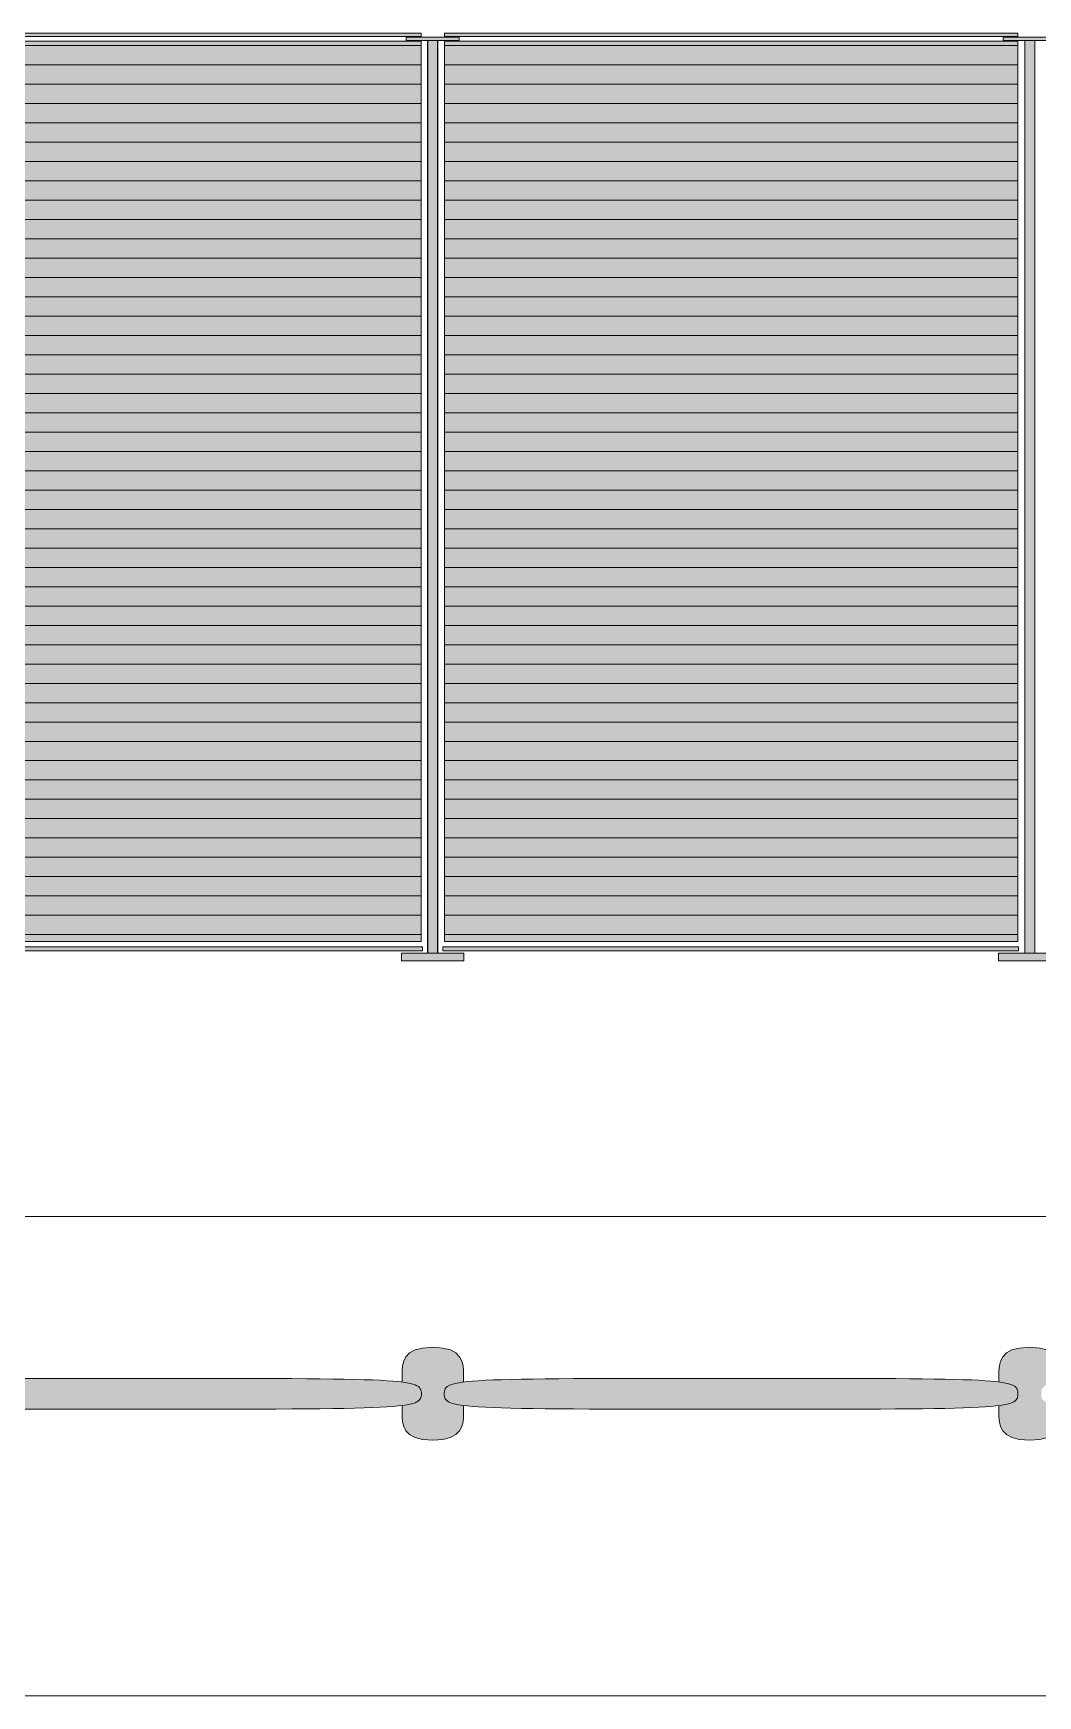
# Model space of a CAD drawing. Header units: millimetres. Extents: x -23380 to 52531, y -5628 to 1041.
# Drawn here: x 42844 to 44144, y -1709 to 441 of the extents above; entities that cross this region are included whole.
import ezdxf

# ---------------------------------------------------------------- set-up
doc = ezdxf.new("R2010")
doc.units = ezdxf.units.MM
for name, color, linetype, lineweight in [('dimensions', 7, 'Continuous', 5), ('drawing', 7, 'Continuous', 5), ('hatch', 9, 'Continuous', 5), ('ropes', 7, 'Continuous', 0)]:
    doc.layers.add(name, color=color, linetype=linetype, lineweight=lineweight)
pattern_1 = [(0, (-7715.524, 0), (0, 25), [])]

msp = doc.modelspace()

# ---------------------------------------------------------------- hatches: boundary and pattern name
at = {"layer": 'hatch'}
for points in [[(43346.4, 436.6), (42604.2, 436.6), (42604.2, 440.9), (43346.4, 440.9)], [(43346.4, -734.1), (42604.2, -734.1), (42604.2, 430.7), (43346.4, 430.7)], [(43395.8, 431.6), (43327.1, 431.6), (43327.1, 435.7), (43395.8, 435.7)], [(43354.9, 431.6), (43355.3, 431.6), (43355.3, -749.1), (43354.9, -749.1)], [(43367.7, -749.1), (43355.3, -749.1), (43355.3, 431.6), (43367.7, 431.6)], [(43367.7, 431.6), (43368.1, 431.6), (43368.1, -749.1), (43367.7, -749.1)], [(43376.6, 436.6), (43376.6, 440.9), (44118.7, 440.9), (44118.7, 436.6)], [(43376.6, -734.1), (43376.6, 430.7), (44118.7, 430.7), (44118.7, -734.1)], [(44168.4, 431.6), (44099.6, 431.6), (44099.6, 435.7), (44168.4, 435.7)], [(44140.6, -749.1), (44127.8, -749.1), (44127.8, 431.6), (44140.6, 431.6)], [(43348.3, -745.8), (42603.5, -745.8), (42603.5, -740.7), (43348.3, -740.7)], [(43321.2, -759.1), (43321, -759.1), (43321, -749.1), (43321.2, -749.1)], [(43401.7, -759.1), (43321.2, -759.1), (43321.2, -749.1), (43401.7, -749.1)], [(43374.7, -745.8), (43374.7, -740.7), (44119.5, -740.7), (44119.5, -745.8)], [(43401.7, -759.1), (43401.7, -749.1), (43401.9, -749.1), (43401.9, -759.1)], [(44174.2, -759.1), (44093.5, -759.1), (44093.5, -749.1), (44174.2, -749.1)], [(43401.3, -1303.7), (43397.3, -1304.3), (43393.7, -1304.9), (43392, -1305.2), (43390.5, -1305.5), (43389.1, -1305.9), (43387.8, -1306.2), (43386.5, -1306.6), (43385.4, -1307), (43384.8, -1307.2), (43384.3, -1307.4), (43383.8, -1307.6), (43383.3, -1307.8), (43382.9, -1308), (43382.4, -1308.2), (43382, -1308.4), (43381.6, -1308.6), (43381.2, -1308.8), (43380.9, -1309.1), (43380.5, -1309.3), (43380.2, -1309.5), (43379.9, -1309.8), (43379.6, -1310), (43379.5, -1310.1), (43379.3, -1310.2), (43379.2, -1310.4), (43379.1, -1310.5), (43378.9, -1310.6), (43378.8, -1310.7), (43378.7, -1310.9), (43378.6, -1311), (43378.5, -1311.1), (43378.4, -1311.2), (43378.3, -1311.4), (43378.2, -1311.5), (43378.1, -1311.6), (43378, -1311.8), (43377.9, -1311.9), (43377.8, -1312), (43377.7, -1312.2), (43377.6, -1312.3), (43377.5, -1312.4), (43377.5, -1312.6), (43377.4, -1312.7), (43377.3, -1312.8), (43377.3, -1313), (43377.2, -1313.1), (43377.1, -1313.3), (43377.1, -1313.4), (43377, -1313.6), (43377, -1313.7), (43376.9, -1314), (43376.8, -1314.3), (43376.7, -1314.6), (43376.6, -1314.9), (43376.6, -1315.2), (43376.5, -1315.5), (43376.4, -1315.8), (43376.4, -1316.2), (43376.4, -1316.5), (43376.3, -1316.8), (43376.3, -1317.5), (43376.3, -1318.2), (43376.3, -1318.9), (43376.3, -1319.6), (43376.3, -1320.2), (43376.3, -1320.9), (43376.4, -1321.2), (43376.4, -1321.6), (43376.4, -1321.9), (43376.5, -1322.2), (43376.6, -1322.5), (43376.6, -1322.8), (43376.7, -1323.1), (43376.8, -1323.4), (43376.9, -1323.7), (43377, -1324), (43377, -1324.2), (43377.1, -1324.3), (43377.1, -1324.4), (43377.2, -1324.6), (43377.3, -1324.7), (43377.3, -1324.9), (43377.4, -1325), (43377.5, -1325.1), (43377.5, -1325.3), (43377.6, -1325.4), (43377.7, -1325.5), (43377.8, -1325.7), (43377.9, -1325.8), (43378, -1325.9), (43378.1, -1326.1), (43378.2, -1326.2), (43378.3, -1326.3), (43378.4, -1326.5), (43378.5, -1326.6), (43378.6, -1326.7), (43378.7, -1326.9), (43378.8, -1327), (43378.9, -1327.1), (43379.1, -1327.2), (43379.2, -1327.3), (43379.3, -1327.5), (43379.5, -1327.6), (43379.6, -1327.7), (43379.9, -1327.9), (43380.2, -1328.2), (43380.5, -1328.4), (43380.9, -1328.6), (43381.2, -1328.9), (43381.6, -1329.1), (43382, -1329.3), (43382.4, -1329.5), (43382.9, -1329.7), (43383.3, -1329.9), (43383.8, -1330.1), (43384.3, -1330.3), (43384.8, -1330.5), (43385.4, -1330.7), (43386.5, -1331.1), (43387.8, -1331.5), (43389.1, -1331.8), (43390.5, -1332.2), (43392, -1332.5), (43393.7, -1332.8), (43397.3, -1333.5), (43401.3, -1334), (43401.3, -1342.5), (43401.3, -1345.7), (43401.2, -1348.9), (43401.2, -1350.5), (43401.1, -1352), (43400.9, -1353.6), (43400.8, -1354.4), (43400.7, -1355.2), (43400.6, -1356), (43400.4, -1356.8), (43400.3, -1357.5), (43400.1, -1358.3), (43399.9, -1359.1), (43399.7, -1359.8), (43399.5, -1360.6), (43399.2, -1361.3), (43399, -1362), (43398.7, -1362.8), (43398.3, -1363.5), (43398, -1364.2), (43397.8, -1364.5), (43397.6, -1364.9), (43397.4, -1365.2), (43397.2, -1365.6), (43397, -1365.9), (43396.8, -1366.2), (43396.6, -1366.6), (43396.4, -1366.9), (43396.1, -1367.2), (43395.9, -1367.5), (43395.6, -1367.9), (43395.4, -1368.2), (43395.1, -1368.5), (43394.8, -1368.8), (43394.5, -1369.1), (43394.2, -1369.4), (43393.9, -1369.7), (43393.6, -1370), (43393.3, -1370.3), (43393, -1370.6), (43392.7, -1370.9), (43392.3, -1371.2), (43392, -1371.4), (43391.6, -1371.7), (43391.2, -1372), (43390.9, -1372.2), (43390.5, -1372.5), (43390.1, -1372.8), (43389.7, -1373), (43389.3, -1373.3), (43388.8, -1373.5), (43388.4, -1373.7), (43387.5, -1374.2), (43386.6, -1374.6), (43385.6, -1375.1), (43384.5, -1375.5), (43383.5, -1375.9), (43382.4, -1376.2), (43381.2, -1376.6), (43380, -1376.9), (43378.7, -1377.2), (43377.4, -1377.5), (43376.1, -1377.7), (43374.7, -1377.9), (43373.2, -1378.1), (43371.7, -1378.3), (43370.2, -1378.5), (43368.5, -1378.6), (43366.9, -1378.7), (43365.2, -1378.7), (43361.5, -1378.8), (43357.9, -1378.7), (43356.2, -1378.7), (43354.5, -1378.6), (43352.9, -1378.5), (43351.4, -1378.3), (43349.9, -1378.1), (43348.4, -1377.9), (43347, -1377.7), (43345.7, -1377.5), (43344.4, -1377.2), (43343.1, -1376.9), (43341.9, -1376.6), (43340.7, -1376.2), (43339.6, -1375.9), (43338.6, -1375.5), (43337.5, -1375.1), (43336.5, -1374.6), (43335.6, -1374.2), (43334.7, -1373.7), (43334.3, -1373.5), (43333.8, -1373.3), (43333.4, -1373), (43333, -1372.8), (43332.6, -1372.5), (43332.2, -1372.2), (43331.8, -1372), (43331.5, -1371.7), (43331.1, -1371.4), (43330.8, -1371.2), (43330.4, -1370.9), (43330.1, -1370.6), (43329.8, -1370.3), (43329.5, -1370), (43329.1, -1369.7), (43328.8, -1369.4), (43328.6, -1369.1), (43328.3, -1368.8), (43328, -1368.5), (43327.7, -1368.2), (43327.5, -1367.9), (43327.2, -1367.5), (43327, -1367.2), (43326.7, -1366.9), (43326.5, -1366.6), (43326.3, -1366.2), (43326.1, -1365.9), (43325.9, -1365.6), (43325.7, -1365.2), (43325.5, -1364.9), (43325.3, -1364.5), (43325.1, -1364.2), (43324.8, -1363.5), (43324.4, -1362.8), (43324.1, -1362), (43323.9, -1361.3), (43323.6, -1360.6), (43323.4, -1359.8), (43323.2, -1359.1), (43323, -1358.3), (43322.8, -1357.5), (43322.7, -1356.8), (43322.5, -1356), (43322.4, -1355.2), (43322.3, -1354.4), (43322.2, -1353.6), (43322, -1352), (43321.9, -1350.5), (43321.8, -1348.9), (43321.8, -1345.7), (43321.8, -1334), (43325.8, -1333.5), (43329.4, -1332.8), (43331, -1332.5), (43332.6, -1332.2), (43334, -1331.8), (43335.3, -1331.5), (43336.6, -1331.1), (43337.7, -1330.7), (43338.3, -1330.5), (43338.8, -1330.3), (43339.3, -1330.1), (43339.8, -1329.9), (43340.2, -1329.7), (43340.6, -1329.5), (43341.1, -1329.3), (43341.5, -1329.1), (43341.8, -1328.9), (43342.2, -1328.6), (43342.6, -1328.4), (43342.9, -1328.2), (43343.2, -1328), (43343.5, -1327.7), (43343.6, -1327.6), (43343.8, -1327.5), (43343.9, -1327.3), (43344, -1327.2), (43344.2, -1327.1), (43344.3, -1327), (43344.4, -1326.9), (43344.5, -1326.7), (43344.6, -1326.6), (43344.7, -1326.5), (43344.8, -1326.3), (43344.9, -1326.2), (43345, -1326.1), (43345.1, -1326), (43345.2, -1325.8), (43345.3, -1325.7), (43345.4, -1325.5), (43345.5, -1325.4), (43345.5, -1325.3), (43345.6, -1325.1), (43345.7, -1325), (43345.8, -1324.9), (43345.8, -1324.7), (43345.9, -1324.6), (43346, -1324.4), (43346, -1324.3), (43346.1, -1324.2), (43346.1, -1324), (43346.2, -1323.7), (43346.3, -1323.4), (43346.4, -1323.1), (43346.5, -1322.8), (43346.5, -1322.5), (43346.6, -1322.2), (43346.6, -1321.9), (43346.7, -1321.6), (43346.7, -1321.2), (43346.8, -1320.9), (43346.8, -1320.2), (43346.8, -1319.6), (43346.8, -1318.9), (43346.8, -1318.2), (43346.8, -1317.5), (43346.8, -1316.8), (43346.7, -1316.5), (43346.7, -1316.2), (43346.6, -1315.8), (43346.6, -1315.5), (43346.5, -1315.2), (43346.5, -1314.9), (43346.4, -1314.6), (43346.3, -1314.3), (43346.2, -1314), (43346.1, -1313.7), (43346.1, -1313.6), (43346, -1313.4), (43346, -1313.3), (43345.9, -1313.1), (43345.8, -1313), (43345.8, -1312.8), (43345.7, -1312.7), (43345.6, -1312.6), (43345.5, -1312.4), (43345.5, -1312.3), (43345.4, -1312.2), (43345.3, -1312), (43345.2, -1311.9), (43345.1, -1311.8), (43345, -1311.6), (43344.9, -1311.5), (43344.8, -1311.4), (43344.7, -1311.2), (43344.6, -1311.1), (43344.5, -1311), (43344.4, -1310.9), (43344.3, -1310.7), (43344.2, -1310.6), (43344, -1310.5), (43343.9, -1310.4), (43343.8, -1310.2), (43343.6, -1310.1), (43343.5, -1310), (43343.2, -1309.8), (43342.9, -1309.5), (43342.5, -1309.3), (43342.2, -1309.1), (43341.8, -1308.8), (43341.5, -1308.6), (43341.1, -1308.4), (43340.6, -1308.2), (43340.2, -1308), (43339.8, -1307.8), (43339.3, -1307.6), (43338.8, -1307.4), (43338.3, -1307.2), (43337.7, -1307), (43336.6, -1306.6), (43335.3, -1306.2), (43334, -1305.9), (43332.6, -1305.5), (43331, -1305.2), (43329.4, -1304.9), (43325.8, -1304.3), (43321.8, -1303.7), (43321.8, -1295.6), (43321.8, -1289.9), (43321.9, -1288.5), (43321.9, -1287.1), (43322, -1285.7), (43322.2, -1284.2), (43322.4, -1282.8), (43322.6, -1281.4), (43322.7, -1280.7), (43322.9, -1280.1), (43323, -1279.4), (43323.2, -1278.7), (43323.4, -1278), (43323.6, -1277.4), (43323.8, -1276.7), (43324.1, -1276), (43324.3, -1275.4), (43324.6, -1274.7), (43324.9, -1274.1), (43325.2, -1273.5), (43325.5, -1272.9), (43325.9, -1272.2), (43326.2, -1271.6), (43326.6, -1271), (43327, -1270.5), (43327.5, -1269.9), (43328, -1269.3), (43328.4, -1268.8), (43329, -1268.2), (43329.5, -1267.7), (43330.1, -1267.2), (43330.7, -1266.7), (43331.3, -1266.2), (43331.9, -1265.7), (43332.6, -1265.2), (43333.3, -1264.8), (43334, -1264.3), (43334.8, -1263.9), (43335.6, -1263.5), (43336.4, -1263.1), (43337.3, -1262.7), (43338.2, -1262.3), (43339.1, -1262), (43340.1, -1261.6), (43341.1, -1261.3), (43342.1, -1261), (43343.2, -1260.7), (43344.3, -1260.5), (43345.5, -1260.2), (43346.6, -1260), (43347.9, -1259.8), (43349.1, -1259.6), (43350.5, -1259.4), (43351.9, -1259.3), (43353.4, -1259.1), (43355, -1259), (43358.1, -1258.9), (43361.5, -1258.8), (43365.2, -1258.9), (43366.9, -1258.9), (43368.5, -1259), (43370.2, -1259.2), (43371.7, -1259.3), (43373.2, -1259.5), (43374.7, -1259.7), (43376.1, -1259.9), (43377.4, -1260.2), (43378.7, -1260.5), (43380, -1260.8), (43381.2, -1261.1), (43382.4, -1261.4), (43383.5, -1261.8), (43384.5, -1262.2), (43385.6, -1262.6), (43386.6, -1263), (43387.5, -1263.5), (43388, -1263.7), (43388.4, -1264), (43388.8, -1264.2), (43389.3, -1264.4), (43389.7, -1264.7), (43390.1, -1264.9), (43390.5, -1265.2), (43390.9, -1265.5), (43391.2, -1265.7), (43391.6, -1266), (43392, -1266.3), (43392.3, -1266.6), (43392.7, -1266.9), (43393, -1267.1), (43393.3, -1267.4), (43393.6, -1267.7), (43393.9, -1268), (43394.2, -1268.3), (43394.5, -1268.6), (43394.8, -1269), (43395.1, -1269.3), (43395.4, -1269.6), (43395.6, -1269.9), (43395.9, -1270.2), (43396.1, -1270.6), (43396.4, -1270.9), (43396.6, -1271.2), (43396.8, -1271.6), (43397, -1271.9), (43397.2, -1272.2), (43397.4, -1272.6), (43397.6, -1272.9), (43397.8, -1273.3), (43398, -1273.6), (43398.3, -1274.4), (43398.7, -1275.1), (43399, -1275.8), (43399.2, -1276.6), (43399.5, -1277.3), (43399.7, -1278.1), (43399.9, -1278.8), (43400.1, -1279.6), (43400.3, -1280.4), (43400.4, -1281.2), (43400.6, -1282), (43400.7, -1282.7), (43400.9, -1284.3), (43401.1, -1285.9), (43401.2, -1287.6), (43401.2, -1289.2), (43401.3, -1292.4)], [(43321.8, -1303.7), (43321.8, -1289.9), (43321.9, -1288.5), (43321.9, -1287.1), (43322, -1285.7), (43322.2, -1284.2), (43322.4, -1282.8), (43322.6, -1281.4), (43322.7, -1280.7), (43322.9, -1280.1), (43323, -1279.4), (43323.2, -1278.7), (43323.4, -1278), (43323.6, -1277.3), (43323.8, -1276.7), (43324.1, -1276), (43324.3, -1275.4), (43324.6, -1274.7), (43324.9, -1274.1), (43325.2, -1273.5), (43325.5, -1272.9), (43325.9, -1272.2), (43326.2, -1271.6), (43326.6, -1271), (43327, -1270.5), (43327.5, -1269.9), (43328, -1269.3), (43328.4, -1268.8), (43329, -1268.2), (43329.5, -1267.7), (43330.1, -1267.2), (43330.7, -1266.7), (43331.3, -1266.2), (43331.9, -1265.7), (43332.6, -1265.2), (43333.3, -1264.8), (43334, -1264.3), (43334.8, -1263.9), (43335.6, -1263.5), (43336.4, -1263.1), (43337.3, -1262.7), (43338.2, -1262.3), (43339.1, -1262), (43340.1, -1261.6), (43341.1, -1261.3), (43342.1, -1261), (43343.2, -1260.7), (43344.3, -1260.5), (43345.5, -1260.2), (43346.6, -1260), (43347.9, -1259.8), (43349.1, -1259.6), (43347.9, -1259.8), (43346.6, -1260), (43345.5, -1260.2), (43344.3, -1260.5), (43343.2, -1260.7), (43342.1, -1261), (43341.1, -1261.3), (43340.1, -1261.6), (43339.1, -1262), (43338.2, -1262.3), (43337.3, -1262.7), (43336.4, -1263.1), (43335.6, -1263.5), (43334.8, -1263.9), (43334, -1264.3), (43333.3, -1264.8), (43332.6, -1265.2), (43331.9, -1265.7), (43331.3, -1266.2), (43330.7, -1266.7), (43330.1, -1267.2), (43329.5, -1267.7), (43329, -1268.2), (43328.4, -1268.8), (43328, -1269.3), (43327.5, -1269.9), (43327, -1270.5), (43326.6, -1271), (43326.2, -1271.6), (43325.9, -1272.2), (43325.5, -1272.9), (43325.2, -1273.5), (43324.9, -1274.1), (43324.6, -1274.7), (43324.3, -1275.4), (43324.1, -1276), (43323.8, -1276.7), (43323.6, -1277.4), (43323.4, -1278), (43323.2, -1278.7), (43323, -1279.4), (43322.9, -1280.1), (43322.7, -1280.7), (43322.6, -1281.4), (43322.4, -1282.8), (43322.2, -1284.2), (43322, -1285.7), (43321.9, -1287.1), (43321.9, -1288.5), (43321.8, -1289.9), (43321.8, -1303.7)], [(44173.6, -1303.6), (44169.6, -1304.1), (44166.1, -1304.8), (44164.5, -1305.1), (44163, -1305.4), (44161.6, -1305.8), (44160.3, -1306.1), (44159, -1306.5), (44157.9, -1306.9), (44157.4, -1307.1), (44156.9, -1307.3), (44156.4, -1307.5), (44155.9, -1307.7), (44155.4, -1307.9), (44155, -1308.1), (44154.6, -1308.3), (44154.2, -1308.5), (44153.8, -1308.7), (44153.5, -1309), (44153.1, -1309.2), (44152.8, -1309.4), (44152.5, -1309.7), (44152.2, -1309.9), (44152.1, -1310), (44151.9, -1310.1), (44151.8, -1310.3), (44151.7, -1310.4), (44151.5, -1310.5), (44151.4, -1310.6), (44151.3, -1310.8), (44151.2, -1310.9), (44151.1, -1311), (44151, -1311.2), (44150.9, -1311.3), (44150.8, -1311.4), (44150.7, -1311.5), (44150.6, -1311.7), (44150.5, -1311.8), (44150.4, -1311.9), (44150.3, -1312.1), (44150.2, -1312.2), (44150.1, -1312.4), (44150.1, -1312.5), (44150, -1312.6), (44149.9, -1312.8), (44149.9, -1312.9), (44149.8, -1313.1), (44149.7, -1313.2), (44149.7, -1313.3), (44149.6, -1313.6), (44149.5, -1313.9), (44149.4, -1314.2), (44149.3, -1314.5), (44149.2, -1314.8), (44149.2, -1315.2), (44149.1, -1315.5), (44149, -1315.8), (44149, -1316.1), (44149, -1316.4), (44148.9, -1316.8), (44148.9, -1317.5), (44148.9, -1318.1), (44148.9, -1318.9), (44148.9, -1319.6), (44148.9, -1320.3), (44148.9, -1320.9), (44149, -1321.3), (44149, -1321.6), (44149, -1321.9), (44149.1, -1322.2), (44149.2, -1322.6), (44149.2, -1322.9), (44149.3, -1323.2), (44149.4, -1323.5), (44149.5, -1323.8), (44149.6, -1324.1), (44149.7, -1324.4), (44149.7, -1324.5), (44149.8, -1324.6), (44149.9, -1324.8), (44149.9, -1324.9), (44150, -1325.1), (44150.1, -1325.2), (44150.1, -1325.4), (44150.2, -1325.5), (44150.3, -1325.6), (44150.4, -1325.8), (44150.5, -1325.9), (44150.6, -1326), (44150.7, -1326.2), (44150.8, -1326.3), (44150.9, -1326.4), (44151, -1326.6), (44151.1, -1326.7), (44151.2, -1326.8), (44151.3, -1326.9), (44151.4, -1327.1), (44151.5, -1327.2), (44151.7, -1327.3), (44151.8, -1327.4), (44151.9, -1327.6), (44152.1, -1327.7), (44152.2, -1327.8), (44152.5, -1328), (44152.8, -1328.3), (44153.1, -1328.5), (44153.5, -1328.7), (44153.8, -1329), (44154.2, -1329.2), (44154.6, -1329.4), (44155, -1329.6), (44155.4, -1329.8), (44155.9, -1330), (44156.4, -1330.3), (44156.9, -1330.5), (44157.4, -1330.7), (44157.9, -1330.9), (44159, -1331.2), (44160.3, -1331.6), (44161.6, -1332), (44163, -1332.3), (44164.5, -1332.6), (44166.1, -1333), (44169.6, -1333.6), (44173.6, -1334.1), (44173.6, -1342.5), (44173.6, -1345.7), (44173.5, -1348.9), (44173.5, -1350.5), (44173.4, -1352), (44173.2, -1353.6), (44173.1, -1354.4), (44173, -1355.2), (44172.9, -1356), (44172.7, -1356.8), (44172.6, -1357.5), (44172.4, -1358.3), (44172.2, -1359.1), (44172, -1359.8), (44171.8, -1360.6), (44171.5, -1361.3), (44171.2, -1362), (44171, -1362.8), (44170.6, -1363.5), (44170.3, -1364.2), (44170.1, -1364.5), (44169.9, -1364.9), (44169.7, -1365.2), (44169.5, -1365.6), (44169.3, -1365.9), (44169.1, -1366.2), (44168.9, -1366.6), (44168.6, -1366.9), (44168.4, -1367.2), (44168.2, -1367.5), (44167.9, -1367.9), (44167.7, -1368.2), (44167.4, -1368.5), (44167.1, -1368.8), (44166.8, -1369.1), (44166.5, -1369.4), (44166.2, -1369.7), (44165.9, -1370), (44165.6, -1370.3), (44165.3, -1370.6), (44165, -1370.9), (44164.6, -1371.2), (44164.3, -1371.4), (44163.9, -1371.7), (44163.5, -1372), (44163.2, -1372.2), (44162.8, -1372.5), (44162.4, -1372.8), (44162, -1373), (44161.6, -1373.3), (44161.1, -1373.5), (44160.7, -1373.7), (44159.8, -1374.2), (44158.8, -1374.6), (44157.9, -1375.1), (44156.8, -1375.5), (44155.8, -1375.9), (44154.6, -1376.2), (44153.5, -1376.6), (44152.3, -1376.9), (44151, -1377.2), (44149.7, -1377.5), (44148.4, -1377.7), (44147, -1377.9), (44145.5, -1378.1), (44144, -1378.3), (44142.4, -1378.5), (44140.8, -1378.6), (44139.2, -1378.7), (44137.4, -1378.7), (44133.8, -1378.8), (44130.2, -1378.7), (44128.5, -1378.7), (44126.8, -1378.6), (44125.2, -1378.5), (44123.7, -1378.3), (44122.2, -1378.1), (44120.7, -1377.9), (44119.3, -1377.7), (44117.9, -1377.5), (44116.6, -1377.2), (44115.4, -1376.9), (44114.2, -1376.6), (44113, -1376.2), (44111.9, -1375.9), (44110.8, -1375.5), (44109.8, -1375.1), (44108.8, -1374.6), (44107.9, -1374.2), (44107, -1373.7), (44106.5, -1373.5), (44106.1, -1373.3), (44105.7, -1373), (44105.3, -1372.8), (44104.9, -1372.5), (44104.5, -1372.2), (44104.1, -1372), (44103.8, -1371.7), (44103.4, -1371.4), (44103.1, -1371.2), (44102.7, -1370.9), (44102.4, -1370.6), (44102.1, -1370.3), (44101.7, -1370), (44101.4, -1369.7), (44101.1, -1369.4), (44100.8, -1369.1), (44100.6, -1368.8), (44100.3, -1368.5), (44100, -1368.2), (44099.8, -1367.9), (44099.5, -1367.5), (44099.3, -1367.2), (44099, -1366.9), (44098.8, -1366.6), (44098.6, -1366.2), (44098.4, -1365.9), (44098.2, -1365.6), (44097.9, -1365.2), (44097.8, -1364.9), (44097.6, -1364.5), (44097.4, -1364.2), (44097, -1363.5), (44096.7, -1362.8), (44096.4, -1362), (44096.2, -1361.3), (44095.9, -1360.6), (44095.7, -1359.8), (44095.5, -1359.1), (44095.3, -1358.3), (44095.1, -1357.5), (44094.9, -1356.8), (44094.8, -1356), (44094.7, -1355.2), (44094.6, -1354.4), (44094.5, -1353.6), (44094.3, -1352), (44094.2, -1350.5), (44094.1, -1348.9), (44094.1, -1345.7), (44094.1, -1334.1), (44098, -1333.6), (44101.6, -1333), (44103.2, -1332.6), (44104.7, -1332.3), (44106.1, -1332), (44107.4, -1331.6), (44108.6, -1331.2), (44109.8, -1330.9), (44110.3, -1330.7), (44110.8, -1330.5), (44111.3, -1330.3), (44111.8, -1330), (44112.2, -1329.8), (44112.7, -1329.6), (44113.1, -1329.4), (44113.5, -1329.2), (44113.9, -1329), (44114.2, -1328.7), (44114.6, -1328.5), (44114.9, -1328.3), (44115.2, -1328), (44115.5, -1327.8), (44115.6, -1327.7), (44115.8, -1327.6), (44115.9, -1327.4), (44116, -1327.3), (44116.1, -1327.2), (44116.3, -1327.1), (44116.4, -1326.9), (44116.5, -1326.8), (44116.6, -1326.7), (44116.7, -1326.6), (44116.8, -1326.4), (44116.9, -1326.3), (44117, -1326.2), (44117.1, -1326), (44117.2, -1325.9), (44117.3, -1325.8), (44117.4, -1325.6), (44117.4, -1325.5), (44117.5, -1325.4), (44117.6, -1325.2), (44117.7, -1325.1), (44117.7, -1324.9), (44117.8, -1324.8), (44117.9, -1324.6), (44117.9, -1324.5), (44118, -1324.4), (44118.1, -1324.1), (44118.2, -1323.8), (44118.3, -1323.5), (44118.4, -1323.2), (44118.5, -1322.9), (44118.5, -1322.6), (44118.6, -1322.2), (44118.6, -1321.9), (44118.7, -1321.6), (44118.7, -1321.3), (44118.7, -1320.9), (44118.8, -1320.3), (44118.8, -1319.6), (44118.8, -1318.9), (44118.8, -1318.1), (44118.8, -1317.5), (44118.7, -1316.8), (44118.7, -1316.4), (44118.7, -1316.1), (44118.6, -1315.8), (44118.6, -1315.5), (44118.5, -1315.2), (44118.5, -1314.8), (44118.4, -1314.5), (44118.3, -1314.2), (44118.2, -1313.9), (44118.1, -1313.6), (44118, -1313.3), (44117.9, -1313.2), (44117.9, -1313.1), (44117.8, -1312.9), (44117.7, -1312.8), (44117.7, -1312.6), (44117.6, -1312.5), (44117.5, -1312.4), (44117.4, -1312.2), (44117.4, -1312.1), (44117.3, -1311.9), (44117.2, -1311.8), (44117.1, -1311.7), (44117, -1311.5), (44116.9, -1311.4), (44116.8, -1311.3), (44116.7, -1311.2), (44116.6, -1311), (44116.5, -1310.9), (44116.4, -1310.8), (44116.3, -1310.6), (44116.1, -1310.5), (44116, -1310.4), (44115.9, -1310.3), (44115.8, -1310.1), (44115.6, -1310), (44115.5, -1309.9), (44115.2, -1309.7), (44114.9, -1309.4), (44114.6, -1309.2), (44114.2, -1309), (44113.9, -1308.7), (44113.5, -1308.5), (44113.1, -1308.3), (44112.7, -1308.1), (44112.2, -1307.9), (44111.8, -1307.7), (44111.3, -1307.5), (44110.8, -1307.3), (44110.3, -1307.1), (44109.8, -1306.9), (44108.6, -1306.5), (44107.4, -1306.1), (44106.1, -1305.8), (44104.7, -1305.4), (44103.2, -1305.1), (44101.6, -1304.8), (44098, -1304.1), (44094.1, -1303.6), (44094.1, -1295.6), (44094.1, -1292.4), (44094.1, -1289.2), (44094.2, -1287.6), (44094.3, -1285.9), (44094.5, -1284.3), (44094.7, -1282.7), (44094.8, -1282), (44094.9, -1281.2), (44095.1, -1280.4), (44095.3, -1279.6), (44095.5, -1278.8), (44095.7, -1278.1), (44095.9, -1277.3), (44096.2, -1276.6), (44096.4, -1275.8), (44096.7, -1275.1), (44097, -1274.4), (44097.4, -1273.6), (44097.6, -1273.3), (44097.8, -1272.9), (44097.9, -1272.6), (44098.2, -1272.2), (44098.4, -1271.9), (44098.6, -1271.6), (44098.8, -1271.2), (44099, -1270.9), (44099.3, -1270.6), (44099.5, -1270.2), (44099.8, -1269.9), (44100, -1269.6), (44100.3, -1269.3), (44100.6, -1269), (44100.8, -1268.6), (44101.1, -1268.3), (44101.4, -1268), (44101.7, -1267.7), (44102.1, -1267.4), (44102.4, -1267.1), (44102.7, -1266.9), (44103.1, -1266.6), (44103.4, -1266.3), (44103.8, -1266), (44104.1, -1265.7), (44104.5, -1265.5), (44104.9, -1265.2), (44105.3, -1264.9), (44105.7, -1264.7), (44106.1, -1264.4), (44106.5, -1264.2), (44107, -1264), (44107.4, -1263.7), (44107.9, -1263.5), (44108.8, -1263), (44109.8, -1262.6), (44110.8, -1262.2), (44111.9, -1261.8), (44113, -1261.4), (44114.2, -1261.1), (44115.4, -1260.8), (44116.6, -1260.5), (44118, -1260.2), (44119.3, -1259.9), (44120.7, -1259.7), (44122.2, -1259.5), (44123.7, -1259.3), (44125.2, -1259.2), (44126.8, -1259), (44128.5, -1258.9), (44130.2, -1258.9), (44133.8, -1258.8), (44137.5, -1258.9), (44139.2, -1258.9), (44140.8, -1259), (44142.5, -1259.2), (44144, -1259.3), (44145.5, -1259.5), (44147, -1259.7), (44148.4, -1259.9), (44149.7, -1260.2), (44151, -1260.5), (44152.3, -1260.8), (44153.5, -1261.1), (44154.6, -1261.4), (44155.8, -1261.8), (44156.8, -1262.2), (44157.9, -1262.6), (44158.8, -1263), (44159.8, -1263.5), (44160.2, -1263.7), (44160.7, -1264), (44161.1, -1264.2), (44161.6, -1264.4), (44162, -1264.7), (44162.4, -1264.9), (44162.8, -1265.2), (44163.2, -1265.5), (44163.5, -1265.7), (44163.9, -1266), (44164.3, -1266.3), (44164.6, -1266.6), (44165, -1266.9), (44165.3, -1267.1), (44165.6, -1267.4), (44165.9, -1267.7), (44166.2, -1268), (44166.5, -1268.3), (44166.8, -1268.6), (44167.1, -1269), (44167.4, -1269.3), (44167.7, -1269.6), (44167.9, -1269.9), (44168.2, -1270.2), (44168.4, -1270.6), (44168.6, -1270.9), (44168.9, -1271.2), (44169.1, -1271.6), (44169.3, -1271.9), (44169.5, -1272.2), (44169.7, -1272.6), (44169.9, -1272.9), (44170.1, -1273.3), (44170.3, -1273.6), (44170.6, -1274.4), (44171, -1275.1), (44171.2, -1275.8), (44171.5, -1276.6), (44171.8, -1277.3), (44172, -1278.1), (44172.2, -1278.8), (44172.4, -1279.6), (44172.6, -1280.4), (44172.7, -1281.2), (44172.9, -1282), (44173, -1282.7), (44173.2, -1284.3), (44173.4, -1285.9), (44173.5, -1287.6), (44173.5, -1289.2), (44173.6, -1292.4)], [(43346.8, -1318.9), (43346.8, -1319.6), (43346.8, -1320.2), (43346.8, -1320.9), (43346.7, -1321.2), (43346.7, -1321.6), (43346.6, -1321.9), (43346.6, -1322.2), (43346.5, -1322.5), (43346.5, -1322.8), (43346.4, -1323.1), (43346.3, -1323.4), (43346.2, -1323.7), (43346.1, -1324), (43346.1, -1324.2), (43346, -1324.3), (43346, -1324.4), (43345.9, -1324.6), (43345.8, -1324.7), (43345.8, -1324.9), (43345.7, -1325), (43345.6, -1325.1), (43345.5, -1325.3), (43345.5, -1325.4), (43345.4, -1325.5), (43345.3, -1325.7), (43345.2, -1325.8), (43345.1, -1326), (43345, -1326.1), (43344.9, -1326.2), (43344.8, -1326.3), (43344.7, -1326.5), (43344.6, -1326.6), (43344.5, -1326.7), (43344.4, -1326.9), (43344.3, -1327), (43344.2, -1327.1), (43344, -1327.2), (43343.9, -1327.3), (43343.8, -1327.5), (43343.6, -1327.6), (43343.5, -1327.7), (43343.2, -1328), (43342.9, -1328.2), (43342.6, -1328.4), (43342.2, -1328.6), (43341.8, -1328.9), (43341.5, -1329.1), (43341.1, -1329.3), (43340.6, -1329.5), (43340.2, -1329.7), (43339.8, -1329.9), (43339.3, -1330.1), (43338.8, -1330.3), (43338.3, -1330.5), (43337.7, -1330.7), (43336.6, -1331.1), (43335.3, -1331.5), (43334, -1331.8), (43332.6, -1332.2), (43331, -1332.5), (43329.4, -1332.8), (43325.8, -1333.5), (43321.8, -1334), (43314.1, -1334.9), (43305, -1335.6), (43282.2, -1336.8), (43214.6, -1338.2), (42730.7, -1338.2), (42666.8, -1336.9), (42645.1, -1335.7), (42636.4, -1335), (42629, -1334.2), (42625, -1333.6), (42621.5, -1333), (42619.9, -1332.7), (42618.4, -1332.4), (42617, -1332), (42615.7, -1331.7), (42614.4, -1331.3), (42613.3, -1330.9), (42612.8, -1330.7), (42612.3, -1330.5), (42611.8, -1330.3), (42611.3, -1330.1), (42610.9, -1329.9), (42610.4, -1329.7), (42610, -1329.5), (42609.6, -1329.3), (42609.2, -1329), (42608.9, -1328.8), (42608.5, -1328.6), (42608.2, -1328.3), (42607.9, -1328.1), (42607.6, -1327.9), (42607.5, -1327.7), (42607.3, -1327.6), (42607.2, -1327.5), (42607.1, -1327.4), (42607, -1327.3), (42606.8, -1327.1), (42606.7, -1327), (42606.6, -1326.9), (42606.5, -1326.7), (42606.4, -1326.6), (42606.3, -1326.5), (42606.2, -1326.4), (42606.1, -1326.2), (42606, -1326.1), (42605.9, -1326), (42605.8, -1325.8), (42605.7, -1325.7), (42605.6, -1325.5), (42605.6, -1325.4), (42605.5, -1325.3), (42605.4, -1325.1), (42605.3, -1325), (42605.3, -1324.9), (42605.2, -1324.7), (42605.2, -1324.6), (42605.1, -1324.4), (42605, -1324.1), (42604.9, -1323.8), (42604.8, -1323.5), (42604.7, -1323.2), (42604.6, -1322.9), (42604.6, -1322.6), (42604.5, -1322.3), (42604.5, -1322), (42604.4, -1321.7), (42604.4, -1321.3), (42604.4, -1321), (42604.3, -1320.3), (42604.3, -1319.6), (42604.3, -1318.9), (42604.3, -1318.2), (42604.3, -1317.5), (42604.4, -1316.8), (42604.4, -1316.5), (42604.4, -1316.2), (42604.5, -1315.9), (42604.5, -1315.5), (42604.6, -1315.2), (42604.6, -1314.9), (42604.7, -1314.6), (42604.8, -1314.3), (42604.9, -1314), (42605, -1313.7), (42605.1, -1313.4), (42605.2, -1313.3), (42605.2, -1313.1), (42605.3, -1313), (42605.3, -1312.8), (42605.4, -1312.7), (42605.5, -1312.6), (42605.6, -1312.4), (42605.6, -1312.3), (42605.7, -1312.1), (42605.8, -1312), (42605.9, -1311.9), (42606, -1311.7), (42606.1, -1311.6), (42606.2, -1311.5), (42606.3, -1311.3), (42606.4, -1311.2), (42606.5, -1311.1), (42606.6, -1311), (42606.7, -1310.8), (42606.8, -1310.7), (42607, -1310.6), (42607.1, -1310.5), (42607.2, -1310.3), (42607.3, -1310.2), (42607.5, -1310.1), (42607.6, -1310), (42607.9, -1309.7), (42608.2, -1309.5), (42608.5, -1309.3), (42608.9, -1309), (42609.2, -1308.8), (42609.6, -1308.6), (42610, -1308.4), (42610.4, -1308.1), (42610.9, -1307.9), (42611.3, -1307.7), (42611.8, -1307.5), (42612.3, -1307.3), (42612.8, -1307.1), (42613.3, -1306.9), (42614.4, -1306.5), (42615.7, -1306.2), (42617, -1305.8), (42618.4, -1305.5), (42619.9, -1305.1), (42621.5, -1304.8), (42625, -1304.2), (42629, -1303.6), (42636.4, -1302.8), (42645.1, -1302.1), (42666.8, -1301), (42730.7, -1299.6), (43214.6, -1299.6), (43282.2, -1301), (43305, -1302.1), (43314.1, -1302.9), (43321.8, -1303.7), (43325.8, -1304.3), (43329.4, -1304.9), (43331, -1305.2), (43332.6, -1305.5), (43334, -1305.9), (43335.3, -1306.2), (43336.6, -1306.6), (43337.7, -1307), (43338.3, -1307.2), (43338.8, -1307.4), (43339.3, -1307.6), (43339.8, -1307.8), (43340.2, -1308), (43340.6, -1308.2), (43341.1, -1308.4), (43341.5, -1308.6), (43341.8, -1308.8), (43342.2, -1309.1), (43342.5, -1309.3), (43342.9, -1309.5), (43343.2, -1309.8), (43343.5, -1310), (43343.6, -1310.1), (43343.8, -1310.2), (43343.9, -1310.4), (43344, -1310.5), (43344.2, -1310.6), (43344.3, -1310.7), (43344.4, -1310.9), (43344.5, -1311), (43344.6, -1311.1), (43344.7, -1311.2), (43344.8, -1311.4), (43344.9, -1311.5), (43345, -1311.6), (43345.1, -1311.8), (43345.2, -1311.9), (43345.3, -1312), (43345.4, -1312.2), (43345.5, -1312.3), (43345.5, -1312.4), (43345.6, -1312.6), (43345.7, -1312.7), (43345.8, -1312.8), (43345.8, -1313), (43345.9, -1313.1), (43346, -1313.3), (43346, -1313.4), (43346.1, -1313.6), (43346.1, -1313.7), (43346.2, -1314), (43346.3, -1314.3), (43346.4, -1314.6), (43346.5, -1314.9), (43346.5, -1315.2), (43346.6, -1315.5), (43346.6, -1315.8), (43346.7, -1316.2), (43346.7, -1316.5), (43346.8, -1316.8), (43346.8, -1317.5), (43346.8, -1318.2)], [(43376.3, -1318.9), (43376.3, -1318.2), (43376.3, -1317.5), (43376.3, -1316.8), (43376.4, -1316.5), (43376.4, -1316.2), (43376.4, -1315.8), (43376.5, -1315.5), (43376.6, -1315.2), (43376.6, -1314.9), (43376.7, -1314.6), (43376.8, -1314.3), (43376.9, -1314), (43377, -1313.7), (43377, -1313.6), (43377.1, -1313.4), (43377.1, -1313.3), (43377.2, -1313.1), (43377.3, -1313), (43377.3, -1312.8), (43377.4, -1312.7), (43377.5, -1312.6), (43377.5, -1312.4), (43377.6, -1312.3), (43377.7, -1312.2), (43377.8, -1312), (43377.9, -1311.9), (43378, -1311.8), (43378.1, -1311.6), (43378.2, -1311.5), (43378.3, -1311.4), (43378.4, -1311.2), (43378.5, -1311.1), (43378.6, -1311), (43378.7, -1310.9), (43378.8, -1310.7), (43378.9, -1310.6), (43379.1, -1310.5), (43379.2, -1310.4), (43379.3, -1310.2), (43379.5, -1310.1), (43379.6, -1310), (43379.9, -1309.8), (43380.2, -1309.5), (43380.5, -1309.3), (43380.9, -1309.1), (43381.2, -1308.8), (43381.6, -1308.6), (43382, -1308.4), (43382.4, -1308.2), (43382.9, -1308), (43383.3, -1307.8), (43383.8, -1307.6), (43384.3, -1307.4), (43384.8, -1307.2), (43385.4, -1307), (43386.5, -1306.6), (43387.8, -1306.2), (43389.1, -1305.9), (43390.5, -1305.5), (43392, -1305.2), (43393.7, -1304.9), (43397.3, -1304.3), (43401.3, -1303.7), (43409, -1302.9), (43418, -1302.1), (43440.9, -1301), (43508.5, -1299.5), (43992.3, -1299.5), (44056.3, -1300.9), (44078, -1302.1), (44086.7, -1302.8), (44094.1, -1303.6), (44098, -1304.1), (44101.6, -1304.8), (44103.2, -1305.1), (44104.7, -1305.4), (44106.1, -1305.8), (44107.4, -1306.1), (44108.6, -1306.5), (44109.8, -1306.9), (44110.3, -1307.1), (44110.8, -1307.3), (44111.3, -1307.5), (44111.8, -1307.7), (44112.2, -1307.9), (44112.7, -1308.1), (44113.1, -1308.3), (44113.5, -1308.5), (44113.9, -1308.7), (44114.2, -1309), (44114.6, -1309.2), (44114.9, -1309.4), (44115.2, -1309.7), (44115.5, -1309.9), (44115.6, -1310), (44115.8, -1310.1), (44115.9, -1310.3), (44116, -1310.4), (44116.1, -1310.5), (44116.3, -1310.6), (44116.4, -1310.8), (44116.5, -1310.9), (44116.6, -1311), (44116.7, -1311.2), (44116.8, -1311.3), (44116.9, -1311.4), (44117, -1311.5), (44117.1, -1311.7), (44117.2, -1311.8), (44117.3, -1311.9), (44117.4, -1312.1), (44117.4, -1312.2), (44117.5, -1312.4), (44117.6, -1312.5), (44117.7, -1312.6), (44117.7, -1312.8), (44117.8, -1312.9), (44117.9, -1313.1), (44117.9, -1313.2), (44118, -1313.3), (44118.1, -1313.6), (44118.2, -1313.9), (44118.3, -1314.2), (44118.4, -1314.5), (44118.5, -1314.8), (44118.5, -1315.2), (44118.6, -1315.5), (44118.6, -1315.8), (44118.7, -1316.1), (44118.7, -1316.4), (44118.7, -1316.8), (44118.8, -1317.5), (44118.8, -1318.1), (44118.8, -1318.9), (44118.8, -1319.6), (44118.8, -1320.3), (44118.7, -1320.9), (44118.7, -1321.3), (44118.7, -1321.6), (44118.6, -1321.9), (44118.6, -1322.2), (44118.5, -1322.6), (44118.5, -1322.9), (44118.4, -1323.2), (44118.3, -1323.5), (44118.2, -1323.8), (44118.1, -1324.1), (44118, -1324.4), (44117.9, -1324.5), (44117.9, -1324.6), (44117.8, -1324.8), (44117.7, -1324.9), (44117.7, -1325.1), (44117.6, -1325.2), (44117.5, -1325.4), (44117.4, -1325.5), (44117.4, -1325.6), (44117.3, -1325.8), (44117.2, -1325.9), (44117.1, -1326), (44117, -1326.2), (44116.9, -1326.3), (44116.8, -1326.4), (44116.7, -1326.6), (44116.6, -1326.7), (44116.5, -1326.8), (44116.4, -1326.9), (44116.3, -1327.1), (44116.1, -1327.2), (44116, -1327.3), (44115.9, -1327.4), (44115.8, -1327.6), (44115.6, -1327.7), (44115.5, -1327.8), (44115.2, -1328), (44114.9, -1328.3), (44114.6, -1328.5), (44114.2, -1328.7), (44113.9, -1329), (44113.5, -1329.2), (44113.1, -1329.4), (44112.7, -1329.6), (44112.2, -1329.8), (44111.8, -1330), (44111.3, -1330.3), (44110.8, -1330.5), (44110.3, -1330.7), (44109.8, -1330.9), (44108.6, -1331.2), (44107.4, -1331.6), (44106.1, -1332), (44104.7, -1332.3), (44103.2, -1332.6), (44101.6, -1333), (44098, -1333.6), (44094.1, -1334.1), (44086.7, -1334.9), (44078, -1335.7), (44056.3, -1336.8), (43992.3, -1338.2), (43508.5, -1338.2), (43440.9, -1336.8), (43418, -1335.6), (43409, -1334.9), (43401.3, -1334), (43397.3, -1333.5), (43393.7, -1332.8), (43392, -1332.5), (43390.5, -1332.2), (43389.1, -1331.8), (43387.8, -1331.5), (43386.5, -1331.1), (43385.4, -1330.7), (43384.8, -1330.5), (43384.3, -1330.3), (43383.8, -1330.1), (43383.3, -1329.9), (43382.9, -1329.7), (43382.4, -1329.5), (43382, -1329.3), (43381.6, -1329.1), (43381.2, -1328.9), (43380.9, -1328.6), (43380.5, -1328.4), (43380.2, -1328.2), (43379.9, -1327.9), (43379.6, -1327.7), (43379.5, -1327.6), (43379.3, -1327.5), (43379.2, -1327.3), (43379.1, -1327.2), (43378.9, -1327.1), (43378.8, -1327), (43378.7, -1326.9), (43378.6, -1326.7), (43378.5, -1326.6), (43378.4, -1326.5), (43378.3, -1326.3), (43378.2, -1326.2), (43378.1, -1326.1), (43378, -1325.9), (43377.9, -1325.8), (43377.8, -1325.7), (43377.7, -1325.5), (43377.6, -1325.4), (43377.5, -1325.3), (43377.5, -1325.1), (43377.4, -1325), (43377.3, -1324.9), (43377.3, -1324.7), (43377.2, -1324.6), (43377.1, -1324.4), (43377.1, -1324.3), (43377, -1324.2), (43377, -1324), (43376.9, -1323.7), (43376.8, -1323.4), (43376.7, -1323.1), (43376.6, -1322.8), (43376.6, -1322.5), (43376.5, -1322.2), (43376.4, -1321.9), (43376.4, -1321.6), (43376.4, -1321.2), (43376.3, -1320.9), (43376.3, -1320.2), (43376.3, -1319.6)]]:
    msp.add_hatch(color=256, dxfattribs=at).paths.add_polyline_path(points, flags=0)
at = {"layer": 'ropes', "lineweight": 0}
h = msp.add_hatch(dxfattribs=at)
h.set_pattern_fill('HATCH1', color=256, scale=200, style=0, pattern_type=2)
h.set_pattern_definition(pattern_1)
h.paths.add_polyline_path([(43346.4, -734.1), (42604.2, -734.1), (42604.2, 430.7), (43346.4, 430.7)], flags=0)
h = msp.add_hatch(dxfattribs=at)
h.set_pattern_fill('HATCH1', color=256, scale=200, style=0, pattern_type=2)
h.set_pattern_definition(pattern_1)
h.paths.add_polyline_path([(43376.6, -734.1), (43376.6, 430.7), (44118.7, 430.7), (44118.7, -734.1)], flags=0)

# ---------------------------------------------------------------- linework, layer by layer
at = {"layer": 'dimensions'}
for points in [[(40260.3, -1089.8), (44940.3, -1089.8)], [(44918.2, -1089.8), (42589.3, -1089.8)], [(40260.3, -1709.5), (44940.3, -1709.5)], [(44918.2, -1709.5), (42589.3, -1709.5)]]:
    msp.add_lwpolyline(points, dxfattribs=at)
at = {"layer": 'drawing'}
for points in [[(43346.4, 436.6), (42604.2, 436.6), (42604.2, 440.9), (43346.4, 440.9)], [(43346.4, -734.1), (42604.2, -734.1), (42604.2, 430.7), (43346.4, 430.7)], [(43395.8, 431.6), (43327.1, 431.6), (43327.1, 435.7), (43395.8, 435.7)], [(43327.1, 431.6), (43395.8, 431.6), (43395.8, 435.7), (43327.1, 435.7)], [(43376.6, 436.6), (44118.7, 436.6), (44118.7, 440.9), (43376.6, 440.9)], [(43376.6, -734.1), (44118.7, -734.1), (44118.7, 430.7), (43376.6, 430.7)], [(44168.4, 431.6), (44099.6, 431.6), (44099.6, 435.7), (44168.4, 435.7)], [(43348.3, -745.8), (42603.5, -745.8), (42603.5, -740.7), (43348.3, -740.7)], [(43401.7, -759.1), (43321, -759.1), (43321, -749.1), (43401.7, -749.1)], [(43321.2, -759.1), (43401.9, -759.1), (43401.9, -749.1), (43321.2, -749.1)], [(43374.7, -745.8), (44119.5, -745.8), (44119.5, -740.7), (43374.7, -740.7)], [(44174.2, -759.1), (44093.5, -759.1), (44093.5, -749.1), (44174.2, -749.1)]]:
    msp.add_lwpolyline(points, close=True, dxfattribs=at)
for points in [[(43367.7, -749.1), (43367.7, 431.6), (43354.9, 431.6), (43354.9, -749.1)], [(43355.3, -749.1), (43355.3, 431.6), (43368.1, 431.6), (43368.1, -749.1)], [(44127.8, -749.1), (44127.8, 431.6), (44140.6, 431.6), (44140.6, -749.1)], [(44127.8, -759.1), (44127.8, -759.1)], [(44140.6, -759.1), (44140.6, -759.1)]]:
    msp.add_lwpolyline(points, dxfattribs=at)
for points, knots in [([(43321.8, -1303.7), (43321.8, -1301.1), (43321.8, -1282.1), (43321.8, -1258.8), (43361.5, -1258.8), (43321.8, -1258.8), (43321.8, -1282.1), (43321.8, -1301.1), (43321.8, -1303.7)], [-77.577859, -77.577859, -77.577859, -77.577859, -66.520524, 0, 0, 0, 66.520524, 77.574055, 77.574055, 77.574055, 77.574055]), ([(43361.5, -1258.8), (43401.3, -1258.8), (43401.3, -1282.1), (43401.3, -1301.1), (43401.3, -1303.7)], [0, 0, 0, 0, 66.520524, 77.574055, 77.574055, 77.574055, 77.574055]), ([(44173.6, -1303.6), (44173.6, -1301), (44173.6, -1282.1), (44173.6, -1258.8), (44133.8, -1258.8), (44094.1, -1258.8), (44094.1, -1282.1), (44094.1, -1301), (44094.1, -1303.6)], [-77.412422, -77.412422, -77.412422, -77.412422, -66.520524, 0, 0, 0, 66.520524, 77.412422, 77.412422, 77.412422, 77.412422]), ([(43346.8, -1318.9), (43346.8, -1299), (43331.8, -1299), (42964.7, -1299), (42619.3, -1299), (42604.3, -1299), (42604.3, -1318.9), (42604.3, -1338.8), (42619.3, -1338.8), (42964.7, -1338.8), (43331.8, -1338.8), (43346.8, -1338.8), (43346.8, -1318.9)], [803.973004, 803.973004, 803.973004, 803.973004, 1205.959506, 1205.959506, 1205.959506, 1607.946008, 1607.946008, 1607.946008, 2009.93251, 2009.93251, 2009.93251, 2411.919012, 2411.919012, 2411.919012, 2411.919012]), ([(43376.3, -1318.9), (43376.3, -1299), (43391.3, -1299), (43758.4, -1299), (44103.7, -1299), (44118.8, -1299), (44118.8, -1318.9), (44118.8, -1338.8), (44103.7, -1338.8), (43758.4, -1338.8), (43391.3, -1338.8), (43376.3, -1338.8), (43376.3, -1318.9)], [803.973004, 803.973004, 803.973004, 803.973004, 1205.959506, 1205.959506, 1205.959506, 1607.946008, 1607.946008, 1607.946008, 2009.93251, 2009.93251, 2009.93251, 2411.919012, 2411.919012, 2411.919012, 2411.919012]), ([(43401.3, -1334), (43401.3, -1336.8), (43401.3, -1355.7), (43401.3, -1378.8), (43361.5, -1378.8), (43321.8, -1378.8), (43321.8, -1355.7), (43321.8, -1336.8), (43321.8, -1334)], [121.353535, 121.353535, 121.353535, 121.353535, 133.041049, 199.561573, 199.561573, 199.561573, 266.082097, 277.769611, 277.769611, 277.769611, 277.769611]), ([(44094.1, -1334.1), (44094.1, -1336.9), (44094.1, -1355.7), (44094.1, -1378.8), (44133.8, -1378.8), (44173.6, -1378.8), (44173.6, -1355.7), (44173.6, -1336.9), (44173.6, -1334.1)], [121.516662, 121.516662, 121.516662, 121.516662, 133.041049, 199.561573, 199.561573, 199.561573, 266.082097, 277.606484, 277.606484, 277.606484, 277.606484])]:
    msp.add_open_spline(points, degree=3, knots=knots, dxfattribs=at)

doc.saveas('drawing.dxf')
